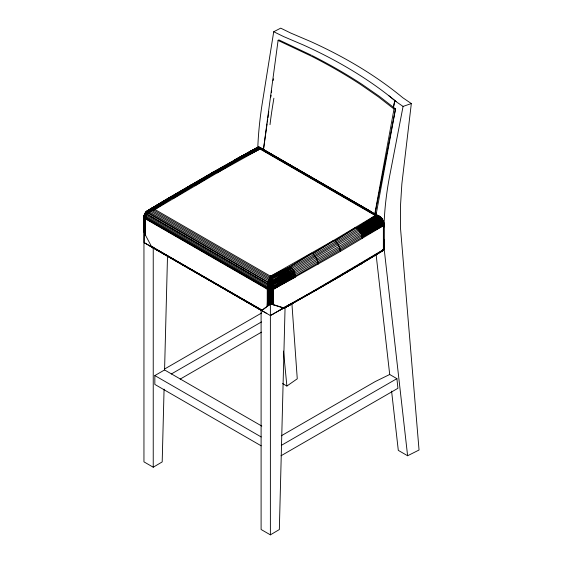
<?xml version="1.0" encoding="UTF-8"?>
<svg xmlns="http://www.w3.org/2000/svg" width="563" height="563" viewBox="0 0 563 563"><rect width="100%" height="100%" fill="white"/><g stroke="black" fill="none" stroke-linecap="round" stroke-linejoin="round"><path stroke-width="0.84" d="M148.667 245.229L153.692 248.192L151.384 246.284L144.585 233.518L143.973 230.746L143.973 216.692C144.114 211.245 150.117 208.599 154.909 209.464L270.536 276.215L272.316 280.789L273.47 286.567L273.625 304.942L284.09 308.207L316.216 290.121L316.526 289.213L383.621 249.529L383.91 224.426L383.593 222.104L383.051 221.85M382.671 219.676L382.376 220.471L339.102 246.355L273.069 283.963L267.833 283.921L147.034 214.179L146.422 212.392L146.739 211.28L168.281 198.197L212.554 172.419L235.06 159.744L236.671 159.35L258.804 147.647L260.226 147.661L260.015 148.977L217.114 172.918L154.924 209.457C151.32 208.676 142.228 211.449 145.803 216.305L267.411 286.518L270.064 286.743L273.47 286.567L295.343 274.526L340.031 248.945L383.009 223.025C384.501 222.04 382.749 219.809 381.904 218.965C383.53 219.929 378.294 214.088 377.041 216.065L290.269 266.496L270.536 276.215L270.817 303.851L271.584 289.023L270.536 276.215L333.824 240.302L375.289 215.538C377.499 215.08 383.509 217.635 381.714 219.809L272.802 282.682L268.122 282.64L147.872 213.215L147.443 211.301L147.802 210.513L167.612 198.704L213.328 172.116L216.101 172.426L259.459 148.245L260.015 148.977L375.289 215.538C380.131 216.298 383.438 220.907 383.375 225.686L383.375 249.705L383.058 250.619L382.228 250.838M194.904 185.713L216.101 172.426L171.905 198.155L154.924 209.457C150.321 209.985 144.754 212.842 144.402 218.015L144.135 231.921L144.128 217.585C144.234 212.624 149.392 210.9 153.354 209.865L270.001 277.214C272.696 278.776 271.725 286.476 272.33 289.706L272.316 304.47L272.956 287.728L272.211 282.042L270.536 276.215L269.044 279.537L267.995 286.602L267.305 306.244L261.563 310.642L270.395 304.083L267.305 306.244M383.72 223.279L383.994 224.869L383.375 225.686L340.348 251.415L273.625 289.206L270.817 289.924L270.036 304.316L270.536 276.215L268.6 280.888L268.72 282.014L268.206 282.302L268.607 282.577L270.331 279.368L271.922 279.508L314.597 255.637L358.722 229.817L379.87 216.727L377.949 215.847L357.765 228.838L313.661 254.652L271.521 278.382L269.487 278.368L151.855 210.449L151.82 209.274L169.949 197.775L191.948 184.826L193.883 185.22L172.932 198.64M270.62 278.305L270.536 276.215L269.339 286.715L269.262 304.843L270.029 289.917L267.242 289.15L145.303 218.754C140.764 213.912 150.328 208.366 154.909 209.464C149.842 207.965 144.093 211.934 143.98 217.142L144.135 231.921M362.326 238.409L361.608 234.651L358.722 229.817L378.315 216.649C379.293 215.017 381.777 218.289 382.474 219.288C381.067 216.797 378.097 215.418 375.289 215.538L356.759 228.008L358.722 229.817L379.3 216.34L381.798 218.74L380.461 217.072L375.521 214.13M383.924 223.631L383.304 224.567L340.27 250.211L273.618 288.502L267.847 289.445L268.277 305.533L268.642 286.666L270.536 276.215M144.726 213.961L144.093 216.241L143.973 230.746M285.314 307.088L270.395 315.569L144.093 242.646L144.346 215.812L144.409 219.303M267.847 289.445L267.242 306.286L267.256 288.446L268.635 280.754L272.316 280.789L293.027 269.452L380.82 218.564C382.39 216.586 376.879 215.432 375.289 215.538C380.243 215.946 383.987 220.372 383.804 225.306L383.804 249.332L382.889 250.746M381.714 219.809L381.257 218.099L379.87 216.727L382.439 219.352L380.912 217.48L259.276 147.203L257.08 147.605L233.884 160.912M273.013 289.488L273.625 304.942L272.83 304.667L273.013 289.488L295.582 275.793L293.787 270.662L290.269 266.496L270.81 277.2M144.585 233.518L144.804 218.402C145.12 213.335 150.349 210.196 154.909 209.464C153.059 209.352 147.893 208.521 149.378 211.906L268.635 280.754M383.375 225.686L362.241 237.206L383.29 224.482L362.002 235.946L383.1 223.405L383.734 222.73L383.121 222.132M144.149 232.019L144.402 218.015L145.345 218.064L267.854 288.685L269.269 289.002L270.043 287.946L273.562 287.58L295.582 275.793L295.659 276.996L273.625 288.889L270.817 289.544L267.847 289.101L145.317 218.437L143.994 216.769L144.402 215.052M270.331 279.368L269.058 279.487L150.602 211.097L150.56 209.443L169.949 197.775L171.905 198.155L153.34 209.267L153.354 209.865L154.909 209.464L150.56 209.443M144.804 218.402L145.303 235.095L145.317 218.437L144.804 218.402L144.431 232.983L144.402 218.015M164.072 389.139L162.193 461.913L153.235 467.22L143.952 461.857L143.952 219.598M261.183 445.819L154.839 384.423L154.839 375.563L164.572 369.947L167.507 256.144M272.83 304.667L271.957 304.33L272.33 289.706L273.618 288.502M285.082 307.145L279.339 529.551L270.381 534.85L261.098 529.494L261.098 310.283M271.957 304.33L271.084 303.971L271.591 289.854L271.584 304.175L272.33 289.706M383.649 222.378L383.262 221.048L382.763 220.942M217.114 172.918L238.564 159.765L260.015 148.977L260.064 147.499L258.023 147.351L211.899 172.918L213.328 172.116M145.317 218.437L144.044 216.333C144.255 212.547 148.189 211.984 150.567 210.851M191.948 184.826L148.217 210.266L148.125 212.969L146.619 213.229L146.408 211.611L144.768 214.693L144.825 213.588L146.408 212.033M245.095 154.586L255.553 148.674L234.412 160.237L257.277 147.499L258.424 147.182L258.53 147.738L257.08 147.605L258.501 147.323L260.015 148.977L258.72 147.196L236.671 159.35L238.564 159.765L260.015 148.984L259.832 147.365L258.29 147.4L235.82 159.449L257.791 147.358L259.613 147.302L373.346 212.969M270.817 289.924L270.029 289.917L269.262 304.843L268.523 289.671M339.06 276.187L338.75 277.095L337.934 277.306L361.263 263.547L361.347 263.02M149.308 211.568L148.153 212.399L146.246 212.547M383.776 248.234L383.255 250.479M144.972 213.834L146.232 212.181M382.58 220.337L383.621 225.51L383.621 249.529L382.58 250.774L383.931 249.12M383.91 248.445L383.741 249.726L382.418 250.584M383.966 249.184L383.987 248.67M258.318 147.182L260.015 148.977L260.197 147.816L258.889 147.717L236.671 159.35L258.544 147.499L260.226 147.562L259.022 147.168L258.889 147.717L215.122 172.116L151.82 209.274M257.763 148.182A303.204 159.906 -64 0 1 262.464 102.009L273.724 31.739L280.712 28.15L290.733 33.048L310.494 41.465A451.857 260.873 0 0 1 364.725 70.34A450.006 259.81 0 0 1 402.848 97.772L411.328 103.557L401.848 184.045L400.441 206.614L400.532 228.501L419.048 450.013L407.612 455.749L398.301 450.372L391.588 391.137M382.657 221.921L361.066 233.364L382.875 221.66C382.383 218.444 379.223 215.875 376.584 215.566L259.191 147.823L237.593 159.456L260.071 148.041L260.007 148.653L375.901 215.523C379.8 215.636 383.255 218.894 383.255 222.864L382.657 221.921L339.637 247.65L273.308 285.357L267.587 285.307L146.303 215.284L145.444 213.377L146.317 212.955L146.901 214.362L267.791 284.153L271.373 283.843L272.211 282.042L271.922 279.508M263.393 149.758L278.087 40.437L278.819 39.874L311.395 55.23M263.47 149.793L267.094 123.832M267.334 122.101L267.699 119.504M267.939 117.773L268.79 111.713M270.838 96.998L271.084 95.267M271.443 92.67L271.69 90.939M273.139 80.551L273.379 78.82M380.912 217.48L380.532 218.268L381.967 219.661M271.922 280.719L270.761 283.822M382.988 220.949C382.129 217.846 384.325 223.94 382.129 220.626L360.39 232.104L380.82 218.564M273.878 98.222L272.485 106.907A303.204 159.913 -64 0 0 270.008 124.676M388.906 95.759L395.859 101.361L388.906 95.759A449.612 259.578 0 0 0 340.566 63.732A451.85 260.873 0 0 0 303.506 45.054L283.745 36.63L273.724 31.739M270.655 279.375L270.845 278.312M374.74 214.327L394.009 109.004L378.216 96.73L360.834 84.682A415.325 183.749 10 0 0 311.24 56.089L278.087 40.437M376.021 215.094L395.515 108.898L379.638 96.554L362.129 84.415A418.358 185.093 10 0 0 312.176 55.617M145.345 218.064L146.901 214.362L149.378 211.906M393.558 107.294L394.825 100.545L395.859 101.375M393.263 107.533L394.825 100.545M411.328 103.557L403.073 106.414L389.758 175.501A303.204 188.992 -55.7 0 0 384.001 227.016L384.001 227.023M374.923 214.426L395.515 108.898L394.009 109.004M147.034 214.179L146.647 213.87L146.359 215.193L145.972 214.777L144.044 216.333M258.53 147.738L257.727 147.365L235.06 159.744L258.051 147.253M270.69 280.599L270.923 277.207L271.493 278.305L270.719 281.915L268.262 282.084L148.153 212.399M270.458 277.193L269.03 280.691M383.509 250.141L383.551 249.782L382.411 250.514M383.994 248.895L383.354 249.986L359.954 264.068L360.862 264.054L383.058 250.619L383.171 249.705M270.719 281.915L272.724 282.337L271.971 283.872L270.761 284.076M146.422 212.392L149.181 210.689L153.347 209.577L149.216 209.83L148.097 210.386L145.901 212.131L144.628 214.137M270.817 289.544L271.584 289.023L273.308 285.357M270.388 278.298L268.72 282.014M270.346 277.193L269.044 279.537M273.069 283.963L270.81 287.953M270.268 280.592L267.791 284.153M379.209 216.481L375.894 215.538L356.759 228.008L376.443 215.854C378.139 215.805 381.334 217.128 381.228 219.063L360.39 232.104L381.946 220.253C384.121 219.851 379.469 215.819 382.333 219.429M147.71 212.779L147.154 214.046L146.45 213.398L144.74 214.39M289.044 305.181L316.526 289.213M269.058 279.487L270.226 277.2M360.862 264.054L361.263 263.547M270.796 286.75L271.999 284.118L273.034 283.794L272.316 282.605M271.584 289.481L273.477 286.644L272.879 286.644M270.782 285.35L271.387 284.097L273.118 284.202L294.963 273.231L273.47 286.567M270.184 282.478L267.411 286.518M383.734 249.522L383.748 248.529M382.178 219.528L380.461 217.072L359.609 230.914L379.469 217.36M376.556 215.615L380.306 217.339L381.228 219.063M270.113 277.2L269.705 278.34M270.092 285.342L268.572 287.806L267.249 288.833M270.127 284.069L267.911 287.686L267.291 287.918L267.854 288.685M383.903 249.402L383.192 250.479L360.447 264.16M268.607 282.577L267.875 283.745L268.361 283.879M380.433 217.149L375.627 214.285M270.81 289.079L272.738 285.357L273.287 285.237L272.576 284.153M151.806 209.71L146.584 211.414L145.324 213.004L145.69 212.87M270.064 286.743L268.537 288.868L267.242 289.15M259.149 147.534L260.134 147.752M259.993 148.322L238.564 159.765L259.564 148.372C259.381 146.591 260.38 147.59 260.015 148.977L258.769 147.168L259.325 148.104M359.609 230.914L380.574 217.987L377.766 216.178L375.289 215.538L378.913 216.994M383.494 249.599L383.002 250.085M270.733 282.485L271.521 280.663L271.521 278.382L292.169 268.34L272.316 280.789M270.212 281.908L267.608 285.188L268.15 285.314M272.33 289.347L273.583 287.974L272.956 287.728M256.475 148.097L257.375 147.478L258.691 147.548M270.043 287.946L267.312 287.524L145.507 217.198L144.297 215.347L146.647 213.87M381.433 218.887L381.679 218.507M143.994 216.769L145.395 215.819L145.782 216.375L144.142 217.219M189.632 185.741L191.075 184.931M316.216 290.121L315.16 290.248M167.612 198.704L169.949 197.775L149.329 209.781L169.069 197.887M383.523 250.063L360.207 264.138M382.692 250.824L383.044 250.218M282.584 383.565L286.884 386.049L297.264 378.8L291.894 303.471M381.369 217.881L378.266 216.178M377.041 216.065L357.765 228.838L378.315 216.649M150.56 211.132L151.855 210.449M355.732 227.339L334.844 240.978C338.004 243.476 340.2 247.347 340.348 251.415M153.34 209.267L170.899 197.866M379.997 217.775L377.801 216.108L375.289 215.538L378.47 216.354L380.215 217.466M333.824 240.302L312.676 253.807C315.815 256.341 317.982 260.212 318.123 264.279M290.269 266.496L311.67 253.125M272.211 282.042L293.027 269.452M145.901 212.131L147.703 211.076M149.934 209.732L151.426 208.831M152.918 207.93L155.149 206.586M157.387 205.235L158.879 204.334M161.109 202.99L162.601 202.089M166.324 199.844L164.839 200.702M360.39 232.104L381.489 219.436L382.207 218.859L381.798 218.444M273.562 287.58L295.343 274.526M145.395 215.819L146.303 215.284M342.881 274.16L344.366 273.28M346.59 271.964L348.075 271.084M349.56 270.212L351.045 269.332M356.245 266.264L357.73 265.384M361.326 263.294L316.505 289.495L283.147 307.989M338.173 277.327L361.165 263.758M338.391 277.299L361.031 263.927M168.541 198.528L170.012 197.662M171.476 196.797L172.947 195.931M174.417 195.072L175.881 194.207M178.084 192.912L179.555 192.046M181.026 191.181L182.489 190.315M183.96 189.45L185.431 188.584M146.739 211.28L163.319 201.596M146.957 211.153L159.625 203.75M161.109 202.877L163.347 201.568M356.203 266.243L357.702 265.37M164.389 369.131L261.753 312.922M287.503 305.941L284.012 307.961L270.268 303.612L270.029 289.917M288.903 305.139L290.297 304.33M315.407 290.325L338.982 276.714M315.646 290.346L338.884 276.926M315.857 290.325L338.75 277.095M171.279 374.015L261.521 321.916M180.153 379.11L261.492 332.149M281.289 435.797L375.204 381.573L389.702 374.494L396.908 378.653L397.921 388.287L281.014 455.777M281.289 445.403L396.908 378.653M190.583 185.572L214.186 172.018M273.118 284.202L294.435 271.929L272.802 282.682M316.35 289.952L284.09 308.207L293.436 303L284.012 307.961L287.609 305.976M146.211 211.977L147.731 211.111M150.004 209.802L151.517 208.936M336.167 278.087L337.687 277.228M316.448 289.741L283.879 308.179L293.562 302.831M212.124 173.179L237.621 158.808M239.12 157.964L243.603 155.43M273.421 313.788L283.9 307.884L280.909 309.523M288.854 305.104L290.269 304.309M259.832 148.674C259.311 147.063 260.338 147.112 259.86 148.667L260.036 147.457M284.146 308.074L292.866 303.225M279.41 310.375L283.9 307.884M289.361 304.794L292.394 303.119M247.516 153.474L249.029 152.643M272.668 282.119L293.787 270.662M361.608 234.651L383.009 223.025M283.492 308.088L293.661 302.62L283.456 308.081M271.063 315.125L273.618 313.753M235.82 159.449L258.734 147.436M237.593 159.456L259.459 148.245L259.395 147.26L259.979 148.653L259.276 147.203L259.191 147.823M269.262 289.459L270.036 289.072M383.192 250.479L382.664 250.69M271.042 277.221L291.247 267.341M384.1 239.331L384.001 249.156L383.776 224.215M147.443 211.301L146.464 211.723L147.935 211.019M148.097 210.386L150.532 209.556L153.34 209.443M270.141 283.815L267.995 286.602L267.404 286.595L267.911 287.686M153.347 209.718L149.181 210.689M382.453 219.704L382.087 219.429M147.942 211.315L153.354 209.795L147.45 211.618M149.181 210.449L147.548 210.808M147.654 210.632L150.504 210.006M150.511 210.189L151.82 209.978M151.813 209.837L154.909 209.464M378.371 216.544L375.866 215.587L377.689 216.34M151.813 209.366L153.34 209.387M144.417 217.656L145.437 217.571L145.043 216.748M260.071 148.041L377.252 215.657M375.289 215.538L378.512 216.276L380.426 218.162M375.887 215.552L377.836 216.044L379.561 217.212M377.069 216.009L375.845 215.636L376.443 215.854M144.36 242.688L153.692 248.192M258.023 147.351L258.804 147.647M258.839 147.4L257.375 147.478M271.084 303.971L270.268 303.612L270.268 304.154M261.76 310.586L266.813 313.436M260.226 147.562L370.208 211.069M272.935 155.367L274.448 156.247M275.969 157.119L278.242 158.428M279.755 159.308L281.268 160.181M282.788 161.053L285.061 162.369M286.574 163.242L288.094 164.114M289.607 164.994L291.88 166.303M296.427 168.928L298.7 170.244M300.213 171.117L304.759 173.742M310.065 176.803L311.578 177.683M316.885 180.744L318.405 181.617M320.678 182.933L322.191 183.805M323.704 184.678L325.224 185.558M327.497 186.867L329.01 187.739M330.523 188.619L332.043 189.492M337.343 192.553L339.616 193.869M341.136 194.742L342.649 195.614M344.169 196.494L346.442 197.803M350.988 200.428L353.261 201.744M354.774 202.617L359.321 205.242M360.834 206.114L365.38 208.739M151.384 246.284L262.062 310.185L151.637 246.685L261.612 310.551M153.748 247.987L155.261 248.867M156.781 249.74L159.308 251.098M160.568 251.928L163.108 253.294M163.601 253.674L166.155 255.053M167.387 255.862L169.963 257.249M170.42 257.615L176.81 261.204M177.232 261.549L179.857 262.963M181.026 263.737L185.572 266.362M187.845 267.671L192.391 270.296M192.792 270.437L199.211 274.237M199.647 274.392L202.997 276.419M204.51 277.299L206.03 278.171M206.494 278.347L209.816 280.36M211.329 281.233L216.635 284.294M218.148 285.174L221.716 287.137M221.935 287.355L226.481 289.98M228.754 291.296L240.119 297.855M242.393 299.171L246.939 301.796M247.593 302.078L253.758 305.73M255.208 306.469L260.578 309.664M152.552 247.685L261.612 310.642M164.572 369.947L261.795 426.078M154.839 375.563L261.183 436.958M394.593 100.629L403.073 106.414M380.574 217.987L380.989 218.388M382.397 219.31L382.059 218.887L382.27 219.352M383.67 248.832L383.882 249.458M260.078 147.612L259.951 148.66M143.987 230.626L143.973 216.692M382.594 219.676L383.544 222.308M383.593 222.104L383.734 222.73M382.734 220.217L383.931 225.094M259.43 147.724L259.423 147.288L259.698 147.949M382.826 220.119L383.445 222.695M383.734 222.575L383.994 224.869M384.184 249.071L407.612 455.749M376.056 254.159L389.702 374.494M283.499 351.094L286.884 386.049M145.43 212.983L145.444 213.377M144.29 214.904L144.297 215.347M144.093 216.241L144.212 230.57M270.381 292.591L270.381 534.85M153.235 247.136L153.235 467.22M375.767 214.559A303.204 188.992 -55.7 0 1 375.852 212.884M376.492 215.742L375.852 215.615L376.492 215.742"/></g></svg>
